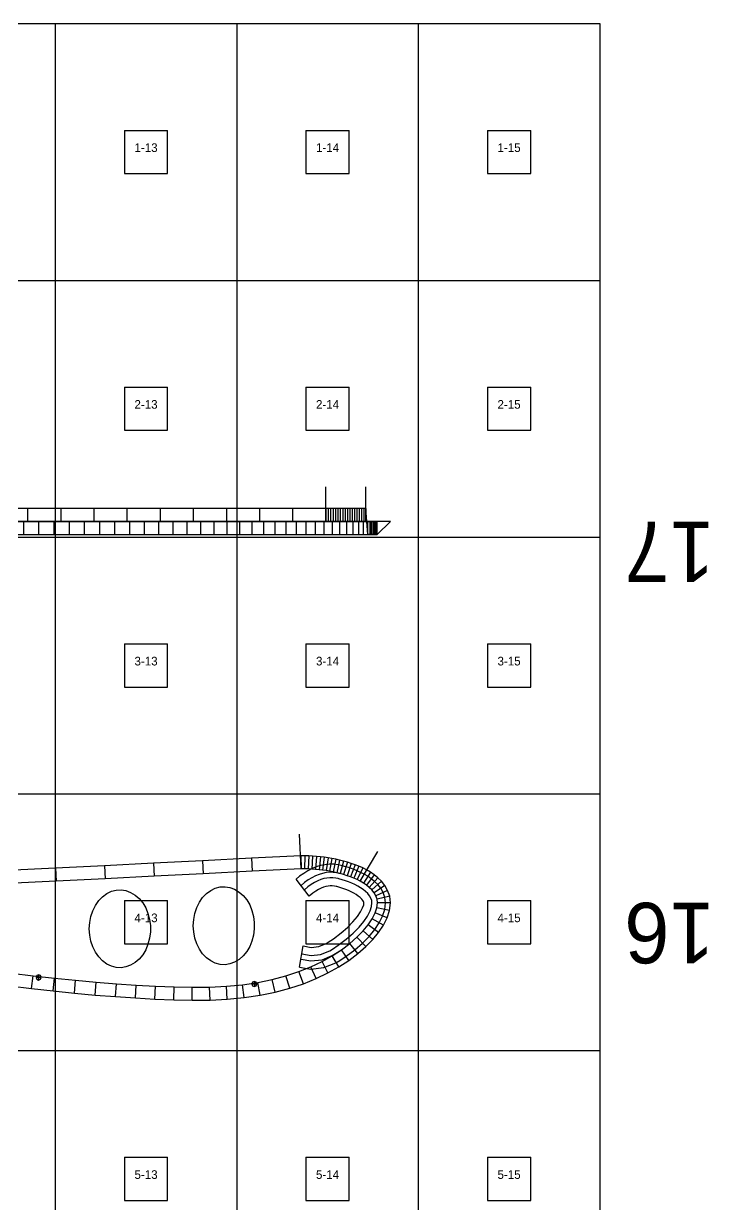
# Model space of a CAD drawing. Header units: metres. Extents: x -306 to 3276, y -2970 to 0.
# Drawn here: x 2483 to 3276, y -1366 to 0 of the extents above; entities that cross this region are included whole.
import ezdxf
from ezdxf.enums import TextEntityAlignment as Align

# ---------------------------------------------------------------- set-up
doc = ezdxf.new("R2010")
doc.units = ezdxf.units.M
for name, color, linetype in [('default', 7, 'Continuous'), ('mcircles', 7, 'Continuous'), ('TEXTLAYER', 7, 'Continuous')]:
    doc.layers.add(name, color=color, linetype=linetype)

msp = doc.modelspace()

# ---------------------------------------------------------------- linework, layer by layer
at = {"color": 9}
for p, q in [((2310, 0), (2520, 0)), ((2520, 0), (2520, -297)), ((2520, 0), (2730, 0)), ((2520, 0), (2520, -297)), ((2730, 0), (2730, -297)), ((2730, 0), (2940, 0)), ((2730, 0), (2730, -297)), ((2940, 0), (2940, -297)), ((2940, 0), (3150, 0)), ((2940, 0), (2940, -297)), ((3150, 0), (3150, -297)), ((2600, -123.5), (2650, -123.5)), ((2600, -123.5), (2600, -173.5)), ((2650, -173.5), (2650, -123.5)), ((2810, -123.5), (2860, -123.5)), ((2810, -123.5), (2810, -173.5)), ((2860, -173.5), (2860, -123.5)), ((3020, -123.5), (3070, -123.5)), ((3020, -123.5), (3020, -173.5)), ((3070, -173.5), (3070, -123.5)), ((2600, -173.5), (2650, -173.5)), ((2810, -173.5), (2860, -173.5)), ((3020, -173.5), (3070, -173.5)), ((2310, -297), (2520, -297)), ((2310, -297), (2520, -297)), ((2520, -297), (2730, -297)), ((2520, -297), (2520, -594)), ((2520, -297), (2730, -297)), ((2520, -297), (2520, -594)), ((2730, -297), (2940, -297)), ((2730, -297), (2730, -594)), ((2730, -297), (2940, -297)), ((2730, -297), (2730, -594)), ((2940, -297), (3150, -297)), ((2940, -297), (2940, -594)), ((2940, -297), (3150, -297)), ((2940, -297), (2940, -594)), ((3150, -297), (3150, -594)), ((2600, -420.5), (2650, -420.5)), ((2600, -420.5), (2600, -470.5)), ((2650, -470.5), (2650, -420.5)), ((2810, -420.5), (2860, -420.5)), ((2810, -420.5), (2810, -470.5)), ((2860, -470.5), (2860, -420.5)), ((3020, -420.5), (3070, -420.5)), ((3020, -420.5), (3020, -470.5)), ((3070, -470.5), (3070, -420.5)), ((2600, -470.5), (2650, -470.5)), ((2810, -470.5), (2860, -470.5)), ((3020, -470.5), (3070, -470.5)), ((2310, -594), (2520, -594)), ((2310, -594), (2520, -594)), ((2520, -594), (2730, -594)), ((2520, -594), (2520, -891)), ((2520, -594), (2730, -594)), ((2520, -594), (2520, -891)), ((2730, -594), (2940, -594)), ((2730, -594), (2730, -891)), ((2730, -594), (2940, -594)), ((2730, -594), (2730, -891)), ((2940, -594), (3150, -594)), ((2940, -594), (2940, -891)), ((2940, -594), (3150, -594)), ((2940, -594), (2940, -891)), ((3150, -594), (3150, -891)), ((2600, -717.5), (2650, -717.5)), ((2600, -717.5), (2600, -767.5)), ((2650, -767.5), (2650, -717.5)), ((2810, -717.5), (2860, -717.5)), ((2810, -717.5), (2810, -767.5)), ((2860, -767.5), (2860, -717.5)), ((3020, -717.5), (3070, -717.5)), ((3020, -717.5), (3020, -767.5)), ((3070, -767.5), (3070, -717.5)), ((2600, -767.5), (2650, -767.5)), ((2810, -767.5), (2860, -767.5)), ((3020, -767.5), (3070, -767.5)), ((2310, -891), (2520, -891)), ((2310, -891), (2520, -891)), ((2520, -891), (2730, -891)), ((2520, -891), (2520, -1188)), ((2520, -891), (2730, -891)), ((2520, -891), (2520, -1188)), ((2730, -891), (2940, -891)), ((2730, -891), (2730, -1188)), ((2730, -891), (2940, -891)), ((2730, -891), (2730, -1188)), ((2940, -891), (3150, -891)), ((2940, -891), (2940, -1188)), ((2940, -891), (3150, -891)), ((2940, -891), (2940, -1188)), ((3150, -891), (3150, -1188)), ((2600, -1014.5), (2650, -1014.5)), ((2600, -1014.5), (2600, -1064.5)), ((2650, -1064.5), (2650, -1014.5)), ((2810, -1014.5), (2860, -1014.5)), ((2810, -1014.5), (2810, -1064.5)), ((2860, -1064.5), (2860, -1014.5)), ((3020, -1014.5), (3070, -1014.5)), ((3020, -1014.5), (3020, -1064.5)), ((3070, -1064.5), (3070, -1014.5)), ((2600, -1064.5), (2650, -1064.5)), ((2810, -1064.5), (2860, -1064.5)), ((3020, -1064.5), (3070, -1064.5)), ((2310, -1188), (2520, -1188)), ((2310, -1188), (2520, -1188)), ((2520, -1188), (2730, -1188)), ((2520, -1188), (2520, -1485)), ((2520, -1188), (2730, -1188)), ((2520, -1188), (2520, -1485)), ((2730, -1188), (2940, -1188)), ((2730, -1188), (2730, -1485)), ((2730, -1188), (2940, -1188)), ((2730, -1188), (2730, -1485)), ((2940, -1188), (3150, -1188)), ((2940, -1188), (2940, -1485)), ((2940, -1188), (3150, -1188)), ((2940, -1188), (2940, -1485)), ((3150, -1188), (3150, -1485)), ((2600, -1311.5), (2650, -1311.5)), ((2600, -1311.5), (2600, -1361.5)), ((2650, -1361.5), (2650, -1311.5)), ((2810, -1311.5), (2860, -1311.5)), ((2810, -1311.5), (2810, -1361.5)), ((2860, -1361.5), (2860, -1311.5)), ((3020, -1311.5), (3070, -1311.5)), ((3020, -1311.5), (3020, -1361.5)), ((3070, -1361.5), (3070, -1311.5)), ((2600, -1361.5), (2650, -1361.5)), ((2810, -1361.5), (2860, -1361.5)), ((3020, -1361.5), (3070, -1361.5))]:
    msp.add_line(p, q, dxfattribs=at)
at = {"layer": 'default', "color": 7, "linetype": 'Continuous'}
for p, q in [((2832.9, -576), (2832.9, -536)), ((2879.3, -576), (2879.3, -536)), ((2488, -561), (2449.7, -561)), ((2526.3, -561), (2488, -561)), ((2488, -561), (2488, -576)), ((2526.3, -561), (2526.3, -576)), ((2564.6, -561), (2526.3, -561)), ((2564.6, -561), (2564.6, -576)), ((2602.9, -561), (2564.6, -561)), ((2641.3, -561), (2602.9, -561)), ((2602.9, -561), (2602.9, -576)), ((2641.3, -561), (2641.3, -576)), ((2679.6, -561), (2641.3, -561)), ((2717.9, -561), (2679.6, -561)), ((2679.6, -561), (2679.6, -576)), ((2717.9, -561), (2717.9, -576)), ((2756.2, -561), (2717.9, -561)), ((2756.2, -561), (2756.2, -576)), ((2794.6, -561), (2756.2, -561)), ((2832.9, -561), (2794.6, -561)), ((2794.6, -561), (2794.6, -576)), ((2832.9, -561), (2832.9, -576)), ((2835.7, -561), (2832.9, -561)), ((2835.7, -561), (2835.7, -576)), ((2838.5, -561), (2835.7, -561)), ((2838.5, -561), (2838.5, -576)), ((2841.3, -561), (2838.5, -561)), ((2841.3, -561), (2841.3, -576)), ((2844.1, -561), (2841.3, -561)), ((2844.1, -561), (2844.1, -576)), ((2846.9, -561), (2844.1, -561)), ((2846.9, -561), (2846.9, -576)), ((2849.7, -561), (2846.9, -561)), ((2849.7, -561), (2849.7, -576)), ((2852.5, -561), (2849.7, -561)), ((2852.5, -561), (2852.5, -576)), ((2855.3, -561), (2852.5, -561)), ((2855.3, -561), (2855.3, -576)), ((2858.1, -561), (2855.3, -561)), ((2858.1, -561), (2858.1, -576)), ((2860.8, -561), (2858.1, -561)), ((2860.8, -561), (2860.8, -576)), ((2863.6, -561), (2860.8, -561)), ((2863.6, -561), (2863.6, -576)), ((2866.3, -561), (2863.6, -561)), ((2866.3, -561), (2866.3, -576)), ((2869, -561), (2866.3, -561)), ((2869, -561), (2869, -576)), ((2871.6, -561), (2869, -561)), ((2871.6, -561), (2871.6, -576)), ((2874.2, -561), (2871.6, -561)), ((2874.2, -561), (2874.2, -576)), ((2876.8, -561), (2874.2, -561)), ((2876.8, -561), (2876.8, -576)), ((2879.3, -561), (2876.8, -561)), ((2879.3, -561), (2879.3, -576)), ((2881.7, -591), (2879.3, -561)), ((2488, -576), (2449.7, -576)), ((2466.1, -576), (2483.6, -576)), ((2483.6, -591), (2483.6, -576)), ((2483.6, -576), (2501.1, -576)), ((2526.3, -576), (2488, -576)), ((2497.7, -576), (2497.7, -576)), ((2501.1, -576), (2518.7, -576)), ((2501.1, -591), (2501.1, -576)), ((2518.7, -591), (2518.7, -576)), ((2518.7, -576), (2536.3, -576)), ((2564.6, -576), (2526.3, -576)), ((2536.3, -591), (2536.3, -576)), ((2536.3, -576), (2553.9, -576)), ((2553.9, -591), (2553.9, -576)), ((2553.9, -576), (2571.4, -576)), ((2602.9, -576), (2564.6, -576)), ((2571.4, -591), (2571.4, -576)), ((2571.4, -576), (2588.8, -576)), ((2588.8, -591), (2588.8, -576)), ((2588.8, -576), (2606.1, -576)), ((2641.3, -576), (2602.9, -576)), ((2606.1, -576), (2623.1, -576)), ((2606.1, -591), (2606.1, -576)), ((2623.1, -591), (2623.1, -576)), ((2623.1, -576), (2639.9, -576)), ((2639.9, -591), (2639.9, -576)), ((2639.9, -576), (2656.4, -576)), ((2679.6, -576), (2641.3, -576)), ((2656.4, -591), (2656.4, -576)), ((2656.4, -576), (2672.6, -576)), ((2672.6, -591), (2672.6, -576)), ((2672.6, -576), (2688.4, -576)), ((2717.9, -576), (2679.6, -576)), ((2688.4, -591), (2688.4, -576)), ((2688.4, -576), (2703.9, -576)), ((2695.2, -576), (2695.2, -576)), ((2703.9, -576), (2719, -576)), ((2703.9, -591), (2703.9, -576)), ((2756.2, -576), (2717.9, -576)), ((2719, -591), (2719, -576)), ((2719, -576), (2733.6, -576)), ((2733.6, -591), (2733.6, -576)), ((2733.6, -576), (2747.7, -576)), ((2747.7, -591), (2747.7, -576)), ((2747.7, -576), (2761.4, -576)), ((2794.6, -576), (2756.2, -576)), ((2761.4, -591), (2761.4, -576)), ((2761.4, -576), (2774.5, -576)), ((2774.5, -591), (2774.5, -576)), ((2774.5, -576), (2787, -576)), ((2787, -591), (2787, -576)), ((2787, -576), (2799, -576)), ((2832.9, -576), (2794.6, -576)), ((2799, -576), (2810.4, -576)), ((2799, -591), (2799, -576)), ((2810.4, -591), (2810.4, -576)), ((2810.4, -576), (2821.1, -576)), ((2821.1, -591), (2821.1, -576)), ((2821.1, -576), (2831.2, -576)), ((2831.2, -591), (2831.2, -576)), ((2831.2, -576), (2840.6, -576)), ((2835.7, -576), (2832.9, -576)), ((2838.5, -576), (2835.7, -576)), ((2841.3, -576), (2838.5, -576)), ((2840.6, -591), (2840.6, -576)), ((2840.6, -576), (2849.3, -576)), ((2844.1, -576), (2841.3, -576)), ((2846.9, -576), (2844.1, -576)), ((2849.7, -576), (2846.9, -576)), ((2849.3, -591), (2849.3, -576)), ((2849.3, -576), (2857.3, -576)), ((2852.5, -576), (2849.7, -576)), ((2855.3, -576), (2852.5, -576)), ((2858.1, -576), (2855.3, -576)), ((2857.3, -591), (2857.3, -576)), ((2857.3, -576), (2864.5, -576)), ((2860.8, -576), (2858.1, -576)), ((2863.6, -576), (2860.8, -576)), ((2866.3, -576), (2863.6, -576)), ((2864.5, -591), (2864.5, -576)), ((2864.5, -576), (2871, -576)), ((2869, -576), (2866.3, -576)), ((2871.6, -576), (2869, -576)), ((2871, -591), (2871, -576)), ((2871, -576), (2876.6, -576)), ((2874.2, -576), (2871.6, -576)), ((2876.8, -576), (2874.2, -576)), ((2876.6, -591), (2876.6, -576)), ((2876.6, -576), (2881.5, -576)), ((2879.3, -576), (2876.8, -576)), ((2879.3, -576), (2879.3, -576)), ((2881.7, -576), (2879.3, -576)), ((2881.5, -591), (2881.5, -576)), ((2881.5, -576), (2885.5, -576)), ((2881.7, -591), (2881.7, -576)), ((2884.1, -576), (2881.7, -576)), ((2884.1, -591), (2884.1, -576)), ((2886.3, -576), (2884.1, -576)), ((2885.5, -591), (2885.5, -576)), ((2885.5, -576), (2888.6, -576)), ((2886.3, -591), (2886.3, -576)), ((2888.3, -576), (2886.3, -576)), ((2888.3, -591), (2888.3, -576)), ((2890.1, -576), (2888.3, -576)), ((2888.6, -591), (2888.6, -576)), ((2888.6, -576), (2890.9, -576)), ((2890.1, -591), (2890.1, -576)), ((2891.5, -576), (2890.1, -576)), ((2890.9, -591), (2890.9, -576)), ((2890.9, -576), (2892.3, -576)), ((2891.5, -591), (2891.5, -576)), ((2892.4, -576), (2891.5, -576)), ((2892.3, -591), (2892.3, -576)), ((2892.3, -591), (2907.7, -576)), ((2892.3, -576), (2892.7, -576)), ((2892.4, -591), (2892.4, -576)), ((2907.7, -576), (2892.4, -591)), ((2892.7, -576), (2892.4, -576)), ((2907.7, -576), (2892.7, -576)), ((2466.1, -591), (2483.6, -591)), ((2483.6, -591), (2501.1, -591)), ((2501.1, -591), (2518.7, -591)), ((2518.7, -591), (2536.3, -591)), ((2536.3, -591), (2553.9, -591)), ((2553.9, -591), (2571.4, -591)), ((2571.4, -591), (2588.8, -591)), ((2588.8, -591), (2606.1, -591)), ((2606.1, -591), (2623.1, -591)), ((2623.1, -591), (2639.9, -591)), ((2639.9, -591), (2656.4, -591)), ((2656.4, -591), (2672.6, -591)), ((2672.6, -591), (2688.4, -591)), ((2688.4, -591), (2703.9, -591)), ((2703.9, -591), (2719, -591)), ((2719, -591), (2733.6, -591)), ((2733.6, -591), (2747.7, -591)), ((2747.7, -591), (2761.4, -591)), ((2761.4, -591), (2774.5, -591)), ((2774.5, -591), (2787, -591)), ((2787, -591), (2799, -591)), ((2799, -591), (2810.4, -591)), ((2810.4, -591), (2821.1, -591)), ((2821.1, -591), (2831.2, -591)), ((2831.2, -591), (2840.6, -591)), ((2840.6, -591), (2849.3, -591)), ((2849.3, -591), (2857.3, -591)), ((2857.3, -591), (2864.5, -591)), ((2864.5, -591), (2871, -591)), ((2871, -591), (2876.6, -591)), ((2876.6, -591), (2881.5, -591)), ((2881.5, -591), (2885.5, -591)), ((2884.1, -591), (2881.7, -591)), ((2886.3, -591), (2884.1, -591)), ((2885.5, -591), (2888.6, -591)), ((2888.3, -591), (2886.3, -591)), ((2890.1, -591), (2888.3, -591)), ((2888.6, -591), (2890.9, -591)), ((2891.5, -591), (2890.1, -591)), ((2890.9, -591), (2892.3, -591)), ((2892.4, -591), (2891.5, -591)), ((2804.3, -977.7), (2802.4, -937.8)), ((2690.3, -968.5), (2633.7, -971.3)), ((2746.9, -965.6), (2690.3, -968.5)), ((2690.3, -968.5), (2691.1, -983.4)), ((2804, -962.7), (2746.9, -965.6)), ((2746.9, -965.6), (2747.7, -980.6)), ((2804, -962.7), (2804.3, -977.7)), ((2808.8, -962.8), (2804, -962.7)), ((2808.8, -962.8), (2808.5, -977.8)), ((2813.3, -962.9), (2808.8, -962.8)), ((2813.3, -962.9), (2812.6, -977.9)), ((2817.7, -963.2), (2813.3, -962.9)), ((2817.7, -963.2), (2816.8, -978.1)), ((2822.2, -963.5), (2817.7, -963.2)), ((2822.2, -963.5), (2820.9, -978.4)), ((2826.7, -963.9), (2822.2, -963.5)), ((2826.7, -963.9), (2825.1, -978.8)), ((2831.2, -964.4), (2826.7, -963.9)), ((2831.2, -964.4), (2829.2, -979.3)), ((2835.6, -965.1), (2831.2, -964.4)), ((2835.6, -965.1), (2833.3, -979.9)), ((2840.1, -965.8), (2835.6, -965.1)), ((2840.1, -965.8), (2837.4, -980.6)), ((2844.6, -966.7), (2840.1, -965.8)), ((2844.6, -966.7), (2841.5, -981.4)), ((2849, -967.7), (2844.6, -966.7)), ((2849, -967.7), (2845.6, -982.3)), ((2853.5, -968.8), (2849, -967.7)), ((2853.5, -968.8), (2849.6, -983.3)), ((2858, -970.1), (2853.5, -968.8)), ((2872.9, -992.2), (2893.1, -957.7)), ((2520.4, -977), (2463.8, -979.9)), ((2577, -974.2), (2520.4, -977)), ((2520.4, -977), (2521.2, -992)), ((2633.7, -971.3), (2577, -974.2)), ((2577, -974.2), (2577.8, -989.2)), ((2633.7, -971.3), (2634.4, -986.3)), ((2691.1, -983.4), (2634.4, -986.3)), ((2747.7, -980.6), (2691.1, -983.4)), ((2804.3, -977.7), (2747.7, -980.6)), ((2807.4, -983), (2802.7, -986.3)), ((2808.5, -977.8), (2804.3, -977.7)), ((2812.2, -980), (2807.4, -983)), ((2812.6, -977.9), (2808.5, -977.8)), ((2817, -977.5), (2812.2, -980)), ((2816.8, -978.1), (2812.6, -977.9)), ((2820.9, -978.4), (2816.8, -978.1)), ((2821.9, -975.5), (2817, -977.5)), ((2825.1, -978.8), (2820.9, -978.4)), ((2826.9, -974), (2821.9, -975.5)), ((2829.2, -979.3), (2825.1, -978.8)), ((2829.2, -983), (2825.1, -984.3)), ((2832, -973), (2826.9, -974)), ((2833.3, -979.9), (2829.2, -979.3)), ((2833.3, -982.2), (2829.2, -983)), ((2837.1, -972.5), (2832, -973)), ((2837.4, -980.6), (2833.3, -979.9)), ((2837.4, -981.8), (2833.3, -982.2)), ((2842.2, -972.5), (2837.1, -972.5)), ((2841.5, -981.4), (2837.4, -980.6)), ((2841.5, -981.9), (2837.4, -981.8)), ((2845.6, -982.3), (2841.5, -981.4)), ((2845.6, -982.4), (2841.5, -981.9)), ((2847.2, -973.2), (2842.2, -972.5)), ((2849.6, -983.3), (2845.6, -982.3)), ((2848.5, -983), (2845.6, -982.4)), ((2850.7, -973.9), (2847.2, -973.2)), ((2849.6, -983.3), (2848.5, -983)), ((2853.6, -984.4), (2849.6, -983.3)), ((2853.6, -984.4), (2849.6, -983.3)), ((2852, -974.3), (2850.7, -973.9)), ((2856.3, -975.5), (2852, -974.3)), ((2858, -970.1), (2853.6, -984.4)), ((2860.6, -976.8), (2856.3, -975.5)), ((2862.4, -971.5), (2857.6, -985.7)), ((2862.4, -971.5), (2858, -970.1)), ((2864.8, -978.3), (2860.6, -976.8)), ((2866.8, -973.1), (2861.5, -987.1)), ((2866.8, -973.1), (2862.4, -971.5)), ((2869.1, -980), (2864.8, -978.3)), ((2871.3, -974.8), (2865.4, -988.6)), ((2871.3, -974.8), (2866.8, -973.1)), ((2873.3, -981.9), (2869.1, -980)), ((2875.7, -976.8), (2869.2, -990.3)), ((2875.7, -976.8), (2871.3, -974.8)), ((2880.1, -979.1), (2872.9, -992.2)), ((2877.4, -984.1), (2873.3, -981.9)), ((2880.1, -979.1), (2875.7, -976.8)), ((2884.5, -981.7), (2876.5, -994.4)), ((2884.5, -981.7), (2880.1, -979.1)), ((2888.8, -984.6), (2884.5, -981.7)), ((2521.2, -992), (2464.6, -994.9)), ((2577.8, -989.2), (2521.2, -992)), ((2634.4, -986.3), (2577.8, -989.2)), ((2802.7, -986.3), (2798.6, -989.8)), ((2813.9, -1009.5), (2798.6, -989.8)), ((2808.5, -993.7), (2804.3, -997.2)), ((2812.6, -990.7), (2808.5, -993.7)), ((2816.1, -996), (2812.3, -998.7)), ((2816.8, -988.1), (2812.6, -990.7)), ((2819.9, -993.6), (2816.1, -996)), ((2820.9, -986), (2816.8, -988.1)), ((2823.6, -991.7), (2819.9, -993.6)), ((2825.1, -984.3), (2820.9, -986)), ((2827.2, -990.2), (2823.6, -991.7)), ((2830.8, -989.1), (2827.2, -990.2)), ((2834.3, -988.4), (2830.8, -989.1)), ((2837.7, -988.1), (2834.3, -988.4)), ((2841.1, -988.2), (2837.7, -988.1)), ((2844.5, -988.6), (2841.1, -988.2)), ((2847.1, -989.1), (2844.5, -988.6)), ((2848, -989.4), (2847.1, -989.1)), ((2851.8, -990.5), (2848, -989.4)), ((2855.6, -991.7), (2851.8, -990.5)), ((2857.6, -985.7), (2853.6, -984.4)), ((2857.6, -985.7), (2853.6, -984.4)), ((2859.3, -993), (2855.6, -991.7)), ((2861.5, -987.1), (2857.6, -985.7)), ((2861.5, -987.1), (2857.6, -985.7)), ((2862.9, -994.4), (2859.3, -993)), ((2865.4, -988.6), (2861.5, -987.1)), ((2865.4, -988.6), (2861.5, -987.1)), ((2866.5, -996), (2862.9, -994.4)), ((2869.2, -990.3), (2865.4, -988.6)), ((2869.2, -990.3), (2865.4, -988.6)), ((2869.9, -997.8), (2866.5, -996)), ((2872.9, -992.2), (2869.2, -990.3)), ((2872.9, -992.2), (2869.2, -990.3)), ((2876.5, -994.4), (2872.9, -992.2)), ((2876.5, -994.4), (2872.9, -992.2)), ((2879.9, -996.7), (2876.5, -994.4)), ((2879.9, -996.7), (2876.5, -994.4)), ((2881.5, -986.4), (2877.4, -984.1)), ((2888.8, -984.6), (2879.9, -996.7)), ((2883.2, -999.3), (2879.9, -996.7)), ((2883.2, -999.3), (2879.9, -996.7)), ((2885.5, -989.2), (2881.5, -986.4)), ((2893.1, -988.1), (2883.2, -999.3)), ((2889.4, -992.3), (2885.5, -989.2)), ((2897.3, -992.1), (2886.2, -1002.2)), ((2893.1, -988.1), (2888.8, -984.6)), ((2901.1, -996.9), (2888.8, -1005.4)), ((2893.1, -995.9), (2889.4, -992.3)), ((2897.3, -992.1), (2893.1, -988.1)), ((2896.5, -1000.1), (2893.1, -995.9)), ((2901.1, -996.9), (2897.3, -992.1)), ((2904.5, -1002.7), (2901.1, -996.9)), ((2570.2, -1014.6), (2574.6, -1010)), ((2574.6, -1010), (2579.5, -1006.4)), ((2579.5, -1006.4), (2584.9, -1003.8)), ((2584.9, -1003.8), (2590.4, -1002.4)), ((2590.4, -1002.4), (2596.1, -1002.1)), ((2596.1, -1002.1), (2601.8, -1003)), ((2601.8, -1003), (2607.2, -1005)), ((2607.2, -1005), (2612.4, -1008.1)), ((2612.4, -1008.1), (2617.1, -1012.2)), ((2690.5, -1011.1), (2694.9, -1006.5)), ((2694.9, -1006.5), (2699.8, -1002.9)), ((2699.8, -1002.9), (2705.1, -1000.3)), ((2705.1, -1000.3), (2710.7, -998.8)), ((2710.7, -998.8), (2716.4, -998.5)), ((2716.4, -998.5), (2722.1, -999.4)), ((2722.1, -999.4), (2727.5, -1001.4)), ((2727.5, -1001.4), (2732.7, -1004.6)), ((2732.7, -1004.6), (2737.4, -1008.7)), ((2737.4, -1008.7), (2741.5, -1013.7)), ((2812.3, -998.7), (2808.2, -1002.2)), ((2818, -1006.1), (2813.9, -1009.5)), ((2821.3, -1003.7), (2818, -1006.1)), ((2824.5, -1001.8), (2821.3, -1003.7)), ((2827.5, -1000.2), (2824.5, -1001.8)), ((2830.4, -999), (2827.5, -1000.2)), ((2833.1, -998.2), (2830.4, -999)), ((2835.6, -997.7), (2833.1, -998.2)), ((2838.1, -997.5), (2835.6, -997.7)), ((2840.5, -997.5), (2838.1, -997.5)), ((2843, -997.8), (2840.5, -997.5)), ((2844.9, -998.2), (2843, -997.8)), ((2845.6, -998.4), (2844.9, -998.2)), ((2849.2, -999.4), (2845.6, -998.4)), ((2852.6, -1000.5), (2849.2, -999.4)), ((2856, -1001.7), (2852.6, -1000.5)), ((2859.3, -1003), (2856, -1001.7)), ((2862.4, -1004.4), (2859.3, -1003)), ((2865.4, -1006), (2862.4, -1004.4)), ((2868.1, -1007.6), (2865.4, -1006)), ((2870.6, -1009.3), (2868.1, -1007.6)), ((2873.1, -999.7), (2869.9, -997.8)), ((2872.8, -1011), (2870.6, -1009.3)), ((2876.2, -1001.8), (2873.1, -999.7)), ((2879, -1004), (2876.2, -1001.8)), ((2881.5, -1006.4), (2879, -1004)), ((2883.6, -1009), (2881.5, -1006.4)), ((2886.2, -1002.2), (2883.2, -999.3)), ((2886.2, -1002.2), (2883.2, -999.3)), ((2885.1, -1011.7), (2883.6, -1009)), ((2888.8, -1005.4), (2886.2, -1002.2)), ((2888.8, -1005.4), (2886.2, -1002.2)), ((2890.9, -1009), (2888.8, -1005.4)), ((2890.9, -1009), (2888.8, -1005.4)), ((2904.5, -1002.7), (2890.9, -1009)), ((2892.2, -1013), (2890.9, -1009)), ((2892.2, -1013), (2890.9, -1009)), ((2906.9, -1009.6), (2892.2, -1013)), ((2899.4, -1005.1), (2896.5, -1000.1)), ((2901.4, -1010.8), (2899.4, -1005.1)), ((2906.9, -1009.6), (2904.5, -1002.7)), ((2907.7, -1017.1), (2906.9, -1009.6)), ((2563.4, -1026.2), (2566.4, -1020.1)), ((2566.4, -1020.1), (2570.2, -1014.6)), ((2617.1, -1012.2), (2621.2, -1017.2)), ((2621.2, -1017.2), (2624.6, -1023)), ((2624.6, -1023), (2627.2, -1029.5)), ((2681.4, -1029.3), (2683.7, -1022.7)), ((2683.7, -1022.7), (2686.7, -1016.5)), ((2686.7, -1016.5), (2690.5, -1011.1)), ((2741.5, -1013.7), (2744.9, -1019.5)), ((2744.9, -1019.5), (2747.5, -1025.9)), ((2874.6, -1012.7), (2872.8, -1011)), ((2873.2, -1027.6), (2875.6, -1022.8)), ((2875.9, -1014.3), (2874.6, -1012.7)), ((2875.6, -1022.8), (2876.8, -1019.4)), ((2876.7, -1015.6), (2875.9, -1014.3)), ((2877, -1016.5), (2876.7, -1015.6)), ((2876.8, -1019.4), (2877.1, -1017.1)), ((2877.1, -1017.1), (2877, -1016.5)), ((2884.2, -1026.4), (2885.9, -1021.4)), ((2886.1, -1014.4), (2885.1, -1011.7)), ((2885.9, -1021.4), (2886.4, -1017.1)), ((2886.4, -1017.1), (2886.1, -1014.4)), ((2890, -1028.8), (2892, -1022.8)), ((2890, -1028.8), (2892, -1022.8)), ((2892, -1022.8), (2892.7, -1017.1)), ((2892, -1022.8), (2892.7, -1017.1)), ((2906.7, -1026.1), (2892, -1022.8)), ((2892.7, -1017.1), (2892.2, -1013)), ((2892.7, -1017.1), (2892.2, -1013)), ((2907.7, -1017.1), (2892.7, -1017.1)), ((2901.2, -1024.9), (2902.1, -1017.1)), ((2902.1, -1017.1), (2901.4, -1010.8)), ((2906.7, -1026.1), (2907.7, -1017.1)), ((2559.8, -1039.9), (2561.2, -1032.9)), ((2561.2, -1032.9), (2563.4, -1026.2)), ((2627.2, -1029.5), (2629.1, -1036.4)), ((2629.1, -1036.4), (2630, -1043.5)), ((2679.6, -1043.6), (2680.1, -1036.4)), ((2680.1, -1036.4), (2681.4, -1029.3)), ((2747.5, -1025.9), (2749.3, -1032.8)), ((2749.3, -1032.8), (2750.2, -1040)), ((2864.4, -1039.1), (2869.5, -1033)), ((2869.5, -1033), (2873.2, -1027.6)), ((2876.9, -1038.6), (2881.2, -1032.4)), ((2881.2, -1032.4), (2884.2, -1026.4)), ((2882, -1042.4), (2886.7, -1035.5)), ((2882, -1042.4), (2886.7, -1035.5)), ((2886.7, -1035.5), (2890, -1028.8)), ((2886.7, -1035.5), (2890, -1028.8)), ((2899.6, -1043.1), (2886.7, -1035.5)), ((2903.9, -1034.6), (2890, -1028.8)), ((2894.7, -1040.3), (2898.6, -1032.4)), ((2898.6, -1032.4), (2901.2, -1024.9)), ((2899.6, -1043.1), (2903.9, -1034.6)), ((2903.9, -1034.6), (2906.7, -1026.1)), ((2559.3, -1047.1), (2559.8, -1039.9)), ((2559.8, -1054.4), (2559.3, -1047.1)), ((2630, -1050.8), (2629.1, -1057.9)), ((2630, -1043.5), (2630, -1050.8)), ((2680.1, -1050.8), (2679.6, -1043.6)), ((2681.4, -1057.9), (2680.1, -1050.8)), ((2750.2, -1047.2), (2749.3, -1054.4)), ((2750.2, -1040), (2750.2, -1047.2)), ((2850.7, -1052), (2858.2, -1045.5)), ((2858.2, -1045.5), (2864.4, -1039.1)), ((2864.6, -1052.3), (2871.4, -1045.4)), ((2868.9, -1056.9), (2876.1, -1049.6)), ((2868.9, -1056.9), (2876.1, -1049.6)), ((2871.4, -1045.4), (2876.9, -1038.6)), ((2876.1, -1049.6), (2882, -1042.4)), ((2876.1, -1049.6), (2882, -1042.4)), ((2887.2, -1059.6), (2876.1, -1049.6)), ((2894, -1051.4), (2882, -1042.4)), ((2883, -1055.9), (2889.5, -1048)), ((2887.2, -1059.6), (2894, -1051.4)), ((2889.5, -1048), (2894.7, -1040.3)), ((2894, -1051.4), (2899.6, -1043.1)), ((2561.2, -1061.4), (2559.8, -1054.4)), ((2563.4, -1068.1), (2561.2, -1061.4)), ((2627.2, -1064.8), (2624.6, -1071.3)), ((2629.1, -1057.9), (2627.2, -1064.8)), ((2683.7, -1064.6), (2681.4, -1057.9)), ((2686.7, -1070.7), (2683.7, -1064.6)), ((2747.5, -1061.3), (2744.9, -1067.7)), ((2749.3, -1054.4), (2747.5, -1061.3)), ((2824.8, -1067.7), (2833.3, -1064.2)), ((2833.3, -1064.2), (2835.7, -1062.7)), ((2835.7, -1062.7), (2842, -1058.6)), ((2842, -1058.6), (2850.7, -1052)), ((2847.4, -1066.2), (2856.6, -1059.3)), ((2851, -1071.4), (2860.6, -1064.2)), ((2851, -1071.4), (2860.6, -1064.2)), ((2856.6, -1059.3), (2864.6, -1052.3)), ((2860.6, -1064.2), (2868.9, -1056.9)), ((2860.6, -1064.2), (2868.9, -1056.9)), ((2870, -1075.8), (2860.6, -1064.2)), ((2866.4, -1071.4), (2875.3, -1063.7)), ((2879.2, -1067.8), (2868.9, -1056.9)), ((2875.3, -1063.7), (2883, -1055.9)), ((2879.2, -1067.8), (2887.2, -1059.6)), ((2566.4, -1074.2), (2563.4, -1068.1)), ((2570.2, -1079.7), (2566.4, -1074.2)), ((2621.2, -1077.1), (2617.1, -1082.1)), ((2624.6, -1071.3), (2621.2, -1077.1)), ((2690.5, -1076.1), (2686.7, -1070.7)), ((2694.9, -1080.7), (2690.5, -1076.1)), ((2737.4, -1078.5), (2732.7, -1082.7)), ((2741.5, -1073.5), (2737.4, -1078.5)), ((2744.9, -1067.7), (2741.5, -1073.5)), ((2802.7, -1091.6), (2806.9, -1067)), ((2805.3, -1076.2), (2815.9, -1078)), ((2806.9, -1067), (2816.2, -1068.7)), ((2815.9, -1078), (2827, -1076.8)), ((2816.2, -1068.7), (2824.8, -1067.7)), ((2827, -1076.8), (2837.5, -1072.6)), ((2828.6, -1082.9), (2840.3, -1078.2)), ((2828.6, -1084.9), (2840.3, -1078.3)), ((2837.5, -1072.6), (2840.7, -1070.6)), ((2840.3, -1078.3), (2851, -1071.4)), ((2840.3, -1078.2), (2844.1, -1075.9)), ((2848.1, -1091.2), (2840.3, -1078.3)), ((2840.7, -1070.6), (2847.4, -1066.2)), ((2844.1, -1075.9), (2851, -1071.4)), ((2849.1, -1083.8), (2856.4, -1079)), ((2859.6, -1083.7), (2851, -1071.4)), ((2856.4, -1079), (2866.4, -1071.4)), ((2859.6, -1083.7), (2870, -1075.8)), ((2870, -1075.8), (2879.2, -1067.8)), ((2574.6, -1084.3), (2570.2, -1079.7)), ((2579.5, -1087.9), (2574.6, -1084.3)), ((2584.9, -1090.5), (2579.5, -1087.9)), ((2590.4, -1091.9), (2584.9, -1090.5)), ((2596.1, -1092.2), (2590.4, -1091.9)), ((2601.8, -1091.3), (2596.1, -1092.2)), ((2607.2, -1089.3), (2601.8, -1091.3)), ((2612.4, -1086.2), (2607.2, -1089.3)), ((2617.1, -1082.1), (2612.4, -1086.2)), ((2699.8, -1084.4), (2694.9, -1080.7)), ((2705.1, -1086.9), (2699.8, -1084.4)), ((2710.7, -1088.4), (2705.1, -1086.9)), ((2716.4, -1088.7), (2710.7, -1088.4)), ((2722.1, -1087.8), (2716.4, -1088.7)), ((2727.5, -1085.8), (2722.1, -1087.8)), ((2732.7, -1082.7), (2727.5, -1085.8)), ((2801.8, -1096.6), (2815.7, -1091.1)), ((2802.7, -1091.6), (2815.5, -1093.7)), ((2804.3, -1082.4), (2815.7, -1084.3)), ((2815.5, -1093.7), (2830.8, -1092)), ((2815.7, -1084.3), (2828.6, -1082.9)), ((2815.7, -1091.1), (2828.6, -1084.9)), ((2821.8, -1104.8), (2815.7, -1091.1)), ((2835.5, -1098.2), (2828.6, -1084.9)), ((2830.8, -1092), (2844.6, -1086.6)), ((2835.5, -1098.2), (2848.1, -1091.2)), ((2844.6, -1086.6), (2849.1, -1083.8)), ((2848.1, -1091.2), (2859.6, -1083.7)), ((2469.2, -1098.4), (2494.3, -1101.4)), ((2492.6, -1116.3), (2494.3, -1101.4)), ((2494.3, -1101.4), (2519.1, -1104.2)), ((2498.6, -1101.2), (2497.7, -1103.4)), ((2497.7, -1103.4), (2498.6, -1105.5)), ((2503.7, -1103.4), (2497.7, -1103.4)), ((2500.7, -1100.4), (2498.6, -1101.2)), ((2498.6, -1105.5), (2500.7, -1106.4)), ((2502.9, -1101.2), (2500.7, -1100.4)), ((2500.7, -1100.4), (2500.7, -1106.4)), ((2500.7, -1106.4), (2502.9, -1105.5)), ((2503.7, -1103.4), (2502.9, -1101.2)), ((2502.9, -1105.5), (2503.7, -1103.4)), ((2517.5, -1119.1), (2519.1, -1104.2)), ((2519.1, -1104.2), (2543.5, -1106.6)), ((2754.2, -1109.3), (2771, -1105.8)), ((2771, -1105.8), (2786.9, -1101.6)), ((2774.5, -1120.4), (2771, -1105.8)), ((2786.9, -1101.6), (2801.8, -1096.6)), ((2791.2, -1116), (2786.9, -1101.6)), ((2807, -1110.7), (2801.8, -1096.6)), ((2807, -1110.7), (2821.8, -1104.8)), ((2821.8, -1104.8), (2835.5, -1098.2)), ((2467.3, -1113.3), (2492.6, -1116.3)), ((2492.6, -1116.3), (2517.5, -1119.1)), ((2517.5, -1119.1), (2542.1, -1121.6)), ((2542.1, -1121.6), (2543.5, -1106.6)), ((2543.5, -1106.6), (2567.4, -1108.8)), ((2566.2, -1123.8), (2567.4, -1108.8)), ((2567.4, -1108.8), (2590.9, -1110.7)), ((2589.8, -1125.6), (2590.9, -1110.7)), ((2590.9, -1110.7), (2613.7, -1112.2)), ((2612.8, -1127.2), (2613.7, -1112.2)), ((2613.7, -1112.2), (2636, -1113.4)), ((2635.3, -1128.4), (2636, -1113.4)), ((2636, -1113.4), (2657.5, -1114.2)), ((2657.1, -1129.2), (2657.5, -1114.2)), ((2657.5, -1114.2), (2678.4, -1114.7)), ((2678.3, -1129.7), (2678.4, -1114.7)), ((2678.4, -1114.7), (2698.6, -1114.6)), ((2698.6, -1114.6), (2718, -1113.7)), ((2699, -1129.6), (2698.6, -1114.6)), ((2718, -1113.7), (2736.5, -1111.9)), ((2719, -1128.7), (2718, -1113.7)), ((2736.5, -1111.9), (2754.2, -1109.3)), ((2738.4, -1126.8), (2736.5, -1111.9)), ((2748.2, -1109), (2747.3, -1111.1)), ((2747.3, -1111.1), (2748.2, -1113.2)), ((2753.3, -1111.1), (2747.3, -1111.1)), ((2750.3, -1108.1), (2748.2, -1109)), ((2748.2, -1113.2), (2750.3, -1114.1)), ((2750.3, -1108.1), (2750.3, -1114.1)), ((2752.4, -1109), (2750.3, -1108.1)), ((2750.3, -1114.1), (2752.4, -1113.2)), ((2753.3, -1111.1), (2752.4, -1109)), ((2752.4, -1113.2), (2753.3, -1111.1)), ((2756.9, -1124.1), (2754.2, -1109.3)), ((2774.5, -1120.4), (2791.2, -1116)), ((2791.2, -1116), (2807, -1110.7)), ((2542.1, -1121.6), (2566.2, -1123.8)), ((2566.2, -1123.8), (2589.8, -1125.6)), ((2589.8, -1125.6), (2612.8, -1127.2)), ((2612.8, -1127.2), (2635.3, -1128.4)), ((2635.3, -1128.4), (2657.1, -1129.2)), ((2657.1, -1129.2), (2678.3, -1129.7)), ((2678.3, -1129.7), (2699, -1129.6)), ((2699, -1129.6), (2719, -1128.7)), ((2719, -1128.7), (2738.4, -1126.8)), ((2738.4, -1126.8), (2756.9, -1124.1)), ((2756.9, -1124.1), (2774.5, -1120.4))]:
    msp.add_line(p, q, dxfattribs=at)
at = {"layer": 'mcircles', "color": 7, "linetype": 'Continuous'}
for centre in [(2804.3, -997.2), (2808.2, -1002.2), (2805.4, -1076.2), (2804.3, -1082.4)]:
    msp.add_circle(centre, 0.3, dxfattribs=at)

# ---------------------------------------------------------------- texts
at = {"color": 7, "linetype": 'Continuous'}
for s, p in [('          17', (3542.8, -576)), ('          16', (3542.8, -1017.1))]:
    msp.add_text(s, height=70, rotation=180, dxfattribs=at).set_placement(p)
at = {"layer": 'TEXTLAYER', "color": 1}
for s, p in [('1-13', (2625, -148.5)), ('1-14', (2835, -148.5)), ('1-15', (3045, -148.5)), ('2-13', (2625, -445.5)), ('2-14', (2835, -445.5)), ('2-15', (3045, -445.5)), ('3-13', (2625, -742.5)), ('3-14', (2835, -742.5)), ('3-15', (3045, -742.5)), ('4-13', (2625, -1039.5)), ('4-14', (2835, -1039.5)), ('4-15', (3045, -1039.5)), ('5-13', (2625, -1336.5)), ('5-14', (2835, -1336.5)), ('5-15', (3045, -1336.5))]:
    msp.add_text(s, height=10, dxfattribs=at).set_placement(p, align=Align.CENTER)

doc.saveas('drawing.dxf')
